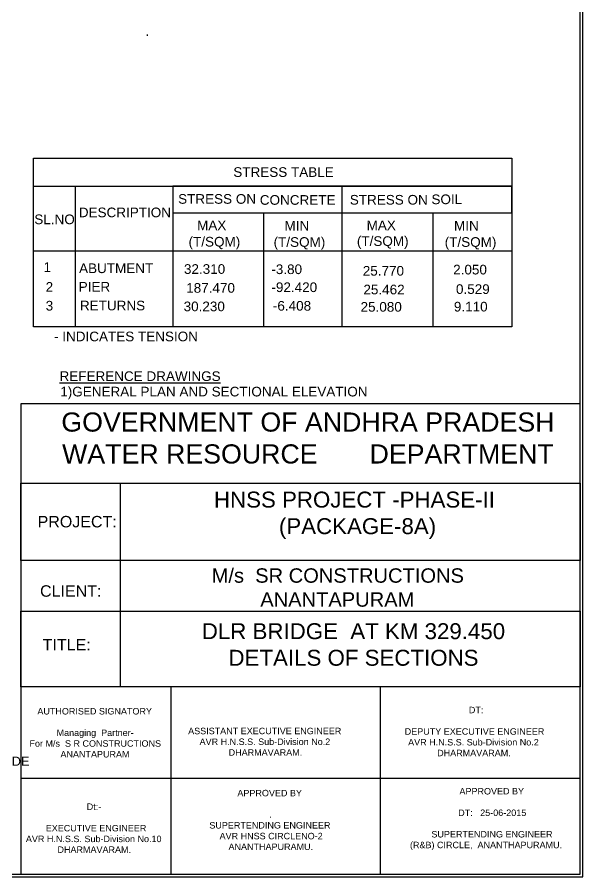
# Model space of a CAD drawing. Header units: inches. Extents: x 508123 to 525314, y -169988 to -157768.
# Drawn here: x 520375 to 525314, y -169988 to -162481 of the extents above; entities that cross this region are included whole.
import ezdxf

# ---------------------------------------------------------------- set-up
doc = ezdxf.new("R2010")
doc.units = ezdxf.units.IN
doc.header["$MEASUREMENT"] = 0
doc.layers.add('DRAWING', color=7, linetype='Continuous')
doc.layers.add('TEXT', color=7, linetype='Continuous')
doc.styles.get("Standard").update_dxf_attribs({"font": 'arial.ttf', "height": 80})

msp = doc.modelspace()

# ---------------------------------------------------------------- linework, layer by layer
at = {"layer": 'DRAWING', "ltscale": 0.4}
for points in [[(525314, -157767.5), (508123, -157767.5), (508123, -169988), (525314, -169988)], [(525291.90928, -157789.59072), (508145.09072, -157789.59072), (508145.09072, -169965.90928), (525291.90928, -169965.90928)]]:
    msp.add_lwpolyline(points, close=True, dxfattribs=at)
at = {"layer": 'TEXT', "ltscale": 0.4}
for points in [[(520516.23413, -163713.33335), (524693.40953, -163713.33335), (524693.40953, -165185.96142), (520516.23413, -165185.96142)], [(520516.23413, -163957.69958), (524693.40953, -163957.69958), (524693.40953, -164523.60033), (520516.23413, -164523.60033)], [(520883.10468, -163957.69958), (521732.69968, -163957.69958), (521732.69968, -165185.96142), (520883.10468, -165185.96142)], [(521732.69968, -164189.20442), (524693.40953, -164189.20442), (524693.40953, -163957.69958), (521732.69968, -163957.69958)], [(523213.05461, -163957.69958), (524693.40953, -163957.69958), (524693.40953, -165185.96142), (523213.05461, -165185.96142)]]:
    msp.add_lwpolyline(points, close=True, dxfattribs=at)
for points in [[(522524.36773, -164189.20442), (522524.36773, -165185.96142)], [(524004.72266, -164189.20442), (524004.72266, -165185.96142)]]:
    msp.add_lwpolyline(points, dxfattribs=at)
at = {"layer": 'TEXT'}
for points in [[(525291.90928, -165857.67226), (520407.43117, -165857.67226), (520407.43117, -169965.90928), (525291.90928, -169965.90928)], [(520407.43117, -166549.74582), (525291.90928, -166549.74582), (525291.90928, -167226.9821), (520407.43117, -167226.9821)], [(520407.43117, -167669.23061), (525291.90928, -167669.23061), (525291.90928, -168330.14331), (520407.43117, -168330.14331)]]:
    msp.add_lwpolyline(points, close=True, dxfattribs=at)
for points in [[(521274.77328, -166549.74582), (521274.77328, -168330.14331)], [(521717.68606, -168330.14331), (521717.68606, -169965.90928)], [(523543.68842, -168330.14331), (523543.68842, -169965.90928)], [(520407.43117, -169126.02897), (525291.90928, -169126.02897)]]:
    msp.add_lwpolyline(points, dxfattribs=at)

# ---------------------------------------------------------------- texts
for s, height, p in [('SL        DETAILS OF COMPONENT    GRADE OF                      MAX.SIZEOF                                       .', 78.86556475, (516494.37304, -162644.36371)), ('STRESS TABLE', 84.309378, (522262.09816, -163875.85152)), ('STRESS ON ', 84.309378, (521780.27467, -164110.39771)), ('STRESS ON ', 84.309378, (523279.46324, -164117.74978)), ('SOIL ', 84.309378, (523992.42431, -164113.79596)), ('DESCRIPTION ', 84.309378, (520913.02769, -164228.11103)), ('SL.NO ', 84.309378, (520524.49012, -164288.65672)), ('MAX', 84.309378, (521945.81654, -164341.03246)), ('MIN', 84.309378, (522709.11864, -164343.92604)), ('MAX', 84.309378, (523426.17146, -164341.03246)), ('MIN', 84.309378, (524189.47356, -164343.92604)), ('1', 84.30938, (520605.29113, -164705.40876)), ('ABUTMENT ', 84.309378, (520915.32815, -164715.73101)), ('32.310', 84.309378, (521831.22069, -164722.54745)), ('-3.80', 84.309378, (522594.21908, -164724.40846)), ('25.770', 84.309378, (523392.65571, -164738.09838)), ('2.050', 84.309378, (524181.99455, -164727.69427)), ('2', 84.30938, (520623.62357, -164878.6337)), ('PIER', 84.309378, (520912.07863, -164877.42769)), ('187.470', 84.309378, (521850.81196, -164887.27308)), ('-92.420', 84.309378, (522595.09305, -164881.472)), ('25.462', 84.309378, (523398.13389, -164901.57441)), ('0.529', 84.309378, (524206.44425, -164897.81398)), ('3', 84.30938, (520623.65897, -165042.84724)), ('RETURNS', 84.309378, (520922.94223, -165041.38142)), ('30.230', 84.309378, (521828.30367, -165048.92565)), ('-6.408', 84.309378, (522607.74659, -165043.87155)), ('25.080', 84.309378, (523373.4527, -165052.88887)), ('9.110', 84.309378, (524188.30073, -165051.14024)), ('- INDICATES TENSION', 84.309378, (520696.88584, -165311.26062)), ('%%UREFERENCE DRAWINGS', 84.309378, (520744.63819, -165657.99176)), ('1)GENERAL PLAN AND SECTIONAL ELEVATION', 84.309378, (520751.13819, -165792.99176)), ('FOOTINGS IN RCC M25 GRADE', 80, (518806.50577, -169018.73443))]:
    msp.add_text(s, height=height, dxfattribs=at).set_placement(p)
at = {"layer": 'TEXT', "attachment_point": 1}
for s, insert, char_height, width in [('CONCRETE', (522493.50749, -164034.94918), 84.309378, 681.1461621), ('(T/SQM)', (521871.415, -164399.64889), 84.309378, 462.0079154), ('(T/SQM)', (522613.94947, -164402.28906), 84.309378, 462.0079154), ('(T/SQM)', (523341.2753, -164394.36857), 84.309378, 462.0079154), ('(T/SQM)', (524108.17548, -164402.28906), 84.309378, 462.0079154), ('PROJECT:', (520553.21571, -166836.51577), 100.059723, 933.5916802), ('\\pi512.2;M/s  SR CONSTRUCTIONS \\P\\pi936.63;ANANTAPURAM', (521560.94417, -167294.1398), 125.6116424, 3205.4668791), ('CLIENT:', (520574.41004, -167442.10608), 100.059723, 933.5916802), ('\\pi849.27;DLR BRIDGE  AT KM 329.450\\P\\pi1082.4;DETAILS OF SECTIONS', (521137.51905, -167773.41907), 139.2746888, 4323.4701535), ('TITLE:', (520597.44563, -167911.05144), 100.059723, 542.5851074), ('\\pi912.98;AUTHORISED SIGNATORY\\P\\pi1413.1;\\P\\pi1080.6;Managing  Partner-\\P\\pi843.71;For M/s  S R CONSTRUCTIONS\\P\\pi1114.5;ANANTAPURAM', (519638.24658, -168514.09697), 56.3063391, 2826.1829686), ('\\pi1331.3;  DT:\\P\\pi1413.1;\\P\\pi792.93; DEPUTY EXECUTIVE ENGINEER\\P\\pi844.69;AVR H.N.S.S. Sub-Division No.2\\P\\pi1098.3;DHARMAVARAM.', (522944.04439, -168503.05039), 56.3063391, 2826.1829686), ('\\pi1413.1;\\P\\P\\pi744.85;ASSISTANT EXECUTIVE ENGINEER\\P\\pi844.69;AVR H.N.S.S. Sub-Division No.2\\P\\pi1098.3;DHARMAVARAM.', (521123.03511, -168498.6563), 56.3063391, 2826.1829686), ('\\pi1131.4;APPROVED BY\\P\\pi1413.1;\\P\\pi1409.2;.  \\P\\pi886.52;SUPERTENDING ENGINEER                \\P\\pi954.04; AVR HNSS CIRCLENO-2\\P\\pi0;^I^I^I^I       ANANTHAPURAMU.', (521166.34699, -169228.54388), 56.3063391, 2826.1829686), ('\\pi1131.4;APPROVED BY\\P\\pi1413.1;\\P\\pi1120.4;DT:   25-06-2015\\P\\pi1413.1;\\P\\pi886.52;SUPERTENDING ENGINEER                \\P\\pi0;                                (R&B) CIRCLE,  ANANTHAPURAMU.', (523105.44572, -169212.64764), 56.3063391, 2826.1829686), ('\\pi1354;Dt:- \\P\\pi1413.1;\\P\\pi952.46;  EXECUTIVE ENGINEER\\P\\pi822.62;AVR H.N.S.S. Sub-Division No.10\\P\\pi1098.3;DHARMAVARAM.', (519628.2806, -169347.2513), 56.3063391, 2826.1829686)]:
    msp.add_mtext(s, dxfattribs=dict(at, insert=insert, char_height=char_height, width=width))
at = {"layer": 'TEXT', "color": 7, "width": 4766.3307295, "attachment_point": 5}
for s, insert, char_height in [('GOVERNMENT OF ANDHRA PRADESH\\PWATER RESOURCE       DEPARTMENT', (522913.73, -166156.98056), 167.1296266), ('HNSS PROJECT -PHASE-II\\P (PACKAGE-8A)', (523319.88186, -166830.84291), 139.2746888)]:
    msp.add_mtext(s, dxfattribs=dict(at, insert=insert, char_height=char_height))

doc.saveas('drawing.dxf')
